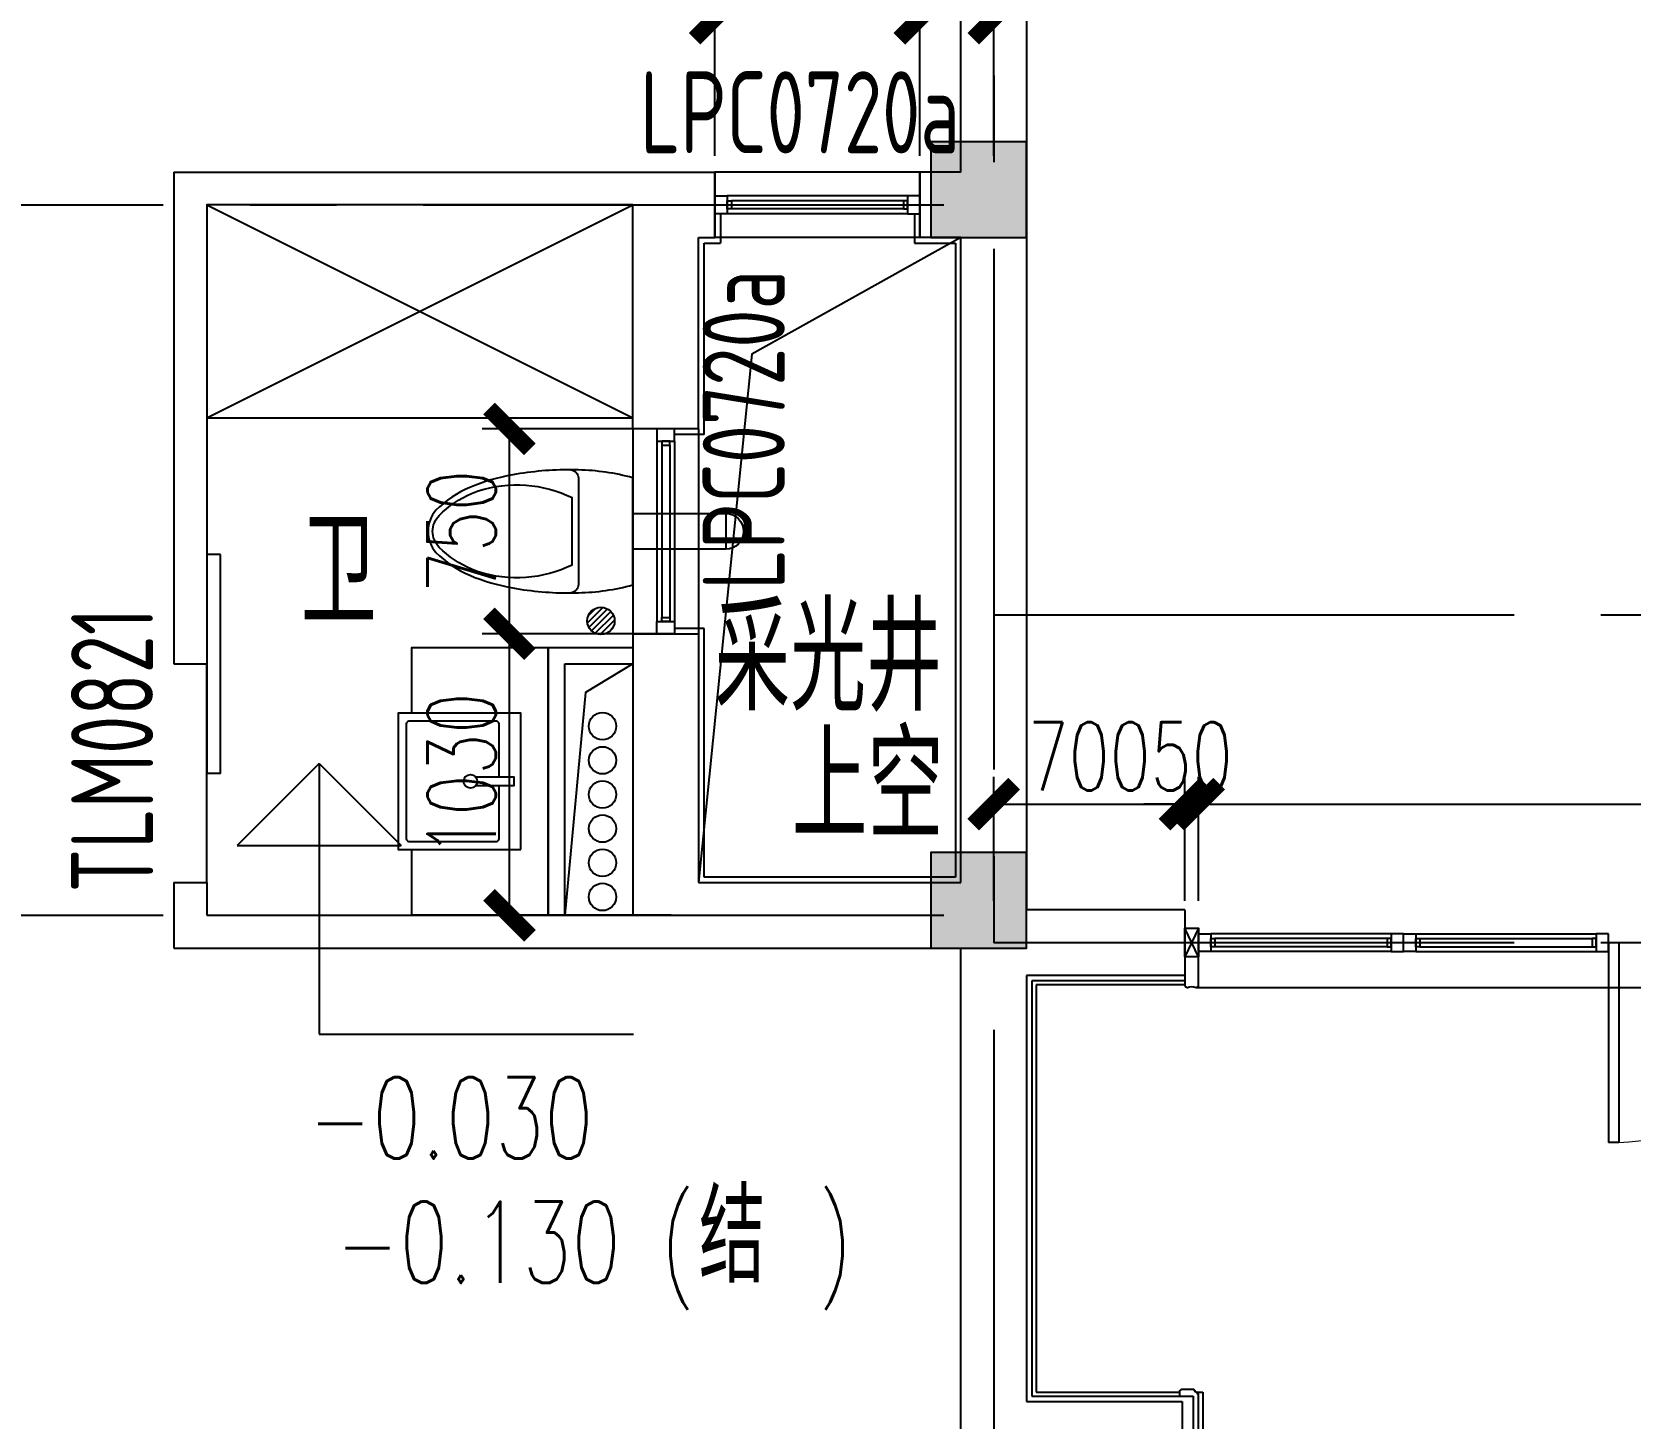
# Model space of a CAD drawing. Extents: x 296441 to 853063, y 459050 to 1117990.
# Drawn here: x 616579 to 622427, y 727573 to 732645 of the extents above; entities that cross this region are included whole.
import ezdxf

# ---------------------------------------------------------------- set-up
doc = ezdxf.new("R2010")
doc.units = 0
doc.header["$LTSCALE"] = 1000
doc.linetypes.add('14-GRID$0$CENTER2', pattern=[28.575, 19.05, -3.175, 3.175, -3.175])
for name, color, linetype in [('0-COL', 50, 'Continuous'), ('0-COL-H1', 170, 'Continuous'), ('14-GRID$0$G-GRID', 9, '14-GRID$0$CENTER2'), ('A-FL01$0$G-FL01$0$A-OVLK', 140, 'Continuous'), ('A-FL01$0$G-FL01$0$A-SECT-WIND', 155, 'Continuous'), ('A-FL01$0$G-FL01$0$A-SECT-WOOD', 17, 'Continuous'), ('A-FL01$0$水条件', 2, 'Continuous'), ('D-TEXT-FL01-mi$0$A-WIND-IDEN', 33, 'Continuous'), ('DIM_ELEV', 3, 'Continuous'), ('DZ-TEXT-FL01$0$A-ROOM-IDEN', 4, 'Continuous'), ('E2-E3-FL01$0$E1-FL01$0$A-DOOR', 4, 'Continuous'), ('E2-E3-FL01$0$E1-FL01$0$A-FLOR', 23, 'Continuous'), ('E2-E3-FL01$0$E1-FL01$0$A-OVLK', 140, 'Continuous'), ('E2-E3-FL01$0$E1-FL01$0$A-SECT-WIND', 155, 'Continuous'), ('E2-E3-FL01$0$E1-FL01$0$A-SECT-WOOD', 17, 'Continuous'), ('E2-E3-FL01$0$E1-FL01$0$A-WALL', 1, 'Continuous'), ('E2-E3-FL01$0$E1-FL01$0$A-WALL-FNSH', 6, 'Continuous'), ('E2-E3-FL01$0$E1-FL01$0$G-XREF', 2, 'Continuous'), ('E2-E3-FL01$0$menchuangtao1$0$A-DETL-STONE', 42, 'Continuous'), ('E2-E3-FL01$0$menchuangtao1$0$A-WALL', 1, 'Continuous'), ('E2-E3-FL01$0$menchuangtao1$0$A_CUR_FRAME', 112, 'Continuous'), ('E2-E3-FL01$0$menchuangtao2$0$A-DETL-STONE', 42, 'Continuous'), ('E2-E3-FL01$0$menchuangtao2$0$A-WALL', 1, 'Continuous'), ('G-BS01-6$0$G-FL01$0$A-DOOR', 4, 'Continuous'), ('G-FL01$0$A-DOOR', 4, 'Continuous'), ('G-FL01$0$A-FIXT', 162, 'Continuous'), ('G-FL01$0$A-FLOR', 23, 'Continuous'), ('G-FL01$0$A-HOLE', 211, 'Continuous'), ('G-FL01$0$A-WALL', 1, 'Continuous'), ('menchuangtao1$0$A-WALL', 1, 'Continuous'), ('PUB_TEXT', 7, 'Continuous'), ('WALL', 242, 'Continuous'), ('ZT1_Dim---标注---PM、LM、DY、JD', 252, 'Continuous'), ('粉刷线', 6, 'Continuous')]:
    doc.layers.add(name, color=color, linetype=linetype)
doc.styles.add('_TCH_DIM', font='SIMPLEX', dxfattribs={"bigfont": 'GBCBIG'})
doc.styles.get("Standard").update_dxf_attribs({"font": 'gbenor.shx', "bigfont": 'gbcbig.shx'})
doc.styles.add('ZT-DIMSTYLE', font='ROMANS.shx', dxfattribs={"width": 0.7, "bigfont": 'CHINESE.shx'})
doc.dimstyles.new('ZT-DIM100', dxfattribs={"dimscale": 100, "dimtxt": 2.5, "dimasz": 1.5, "dimexe": 1, "dimexo": 1, "dimgap": 0.5, "dimtad": 1, "dimdec": 0, "dimdsep": 46, "dimtxsty": 'ZT-DIMSTYLE', "dimblk": 'ARCHTICK', "dimcen": 2.5, "dimclrd": 175, "dimclre": 175, "dimclrt": 7, "dimazin": 2, "dimtfac": 1, "dimtix": 1, "dimtmove": 2, "dimatfit": 3, "dimfxl": 0, "dimarcsym": 0})

# ---------------------------------------------------------------- blocks, each defined once
blk = doc.blocks.new('E2-E3-FL01$0$E1-FL01$0$B-PLAN-FL01$0$$DorLib2D$00000002')
for p, q in [((-0.5, 0), (-0.5, 0.4875)), ((-0.475, 0.4875), (-0.5, 0.4875)), ((-0.475, 0), (-0.475, 0.4875)), ((0.475, 0), (0.475, 0.4875)), ((0.475, 0.4875), (0.5, 0.4875)), ((0.5, 0), (0.5, 0.4875)), ((-0.5, 0), (-0.475, 0)), ((0.5, 0), (0.475, 0))]:
    blk.add_line(p, q)
at = {"lineweight": 13}
for centre, start, end in [((-0.4875, 0), 0, 88.5307), ((0.4875, 0), 91.4693, 180)]:
    blk.add_arc(centre, 0.4875, start, end, dxfattribs=at)
blk = doc.blocks.new('E2-E3-FL01$0$menchuangtao2')
at = {"layer": 'E2-E3-FL01$0$menchuangtao2$0$A-DETL-STONE'}
blk.add_lwpolyline([(40, 140), (40, -140), (40, -140), (-10, -140), (-10, -159), (-4, -165), (42, -165), (45, -162), (45, -159), (48, -159), (48, -156, 0.414214), (57, -147), (60, -147), (60, -147), (60, 147), (57, 147, 0.414214), (48, 156), (48, 159), (45, 159), (45, 162), (42, 165), (-4, 165), (-10, 159), (-10, 140)], format="xyb", close=True, dxfattribs=at)
at = {"layer": 'E2-E3-FL01$0$menchuangtao2$0$A-WALL'}
blk.add_line((0, 120), (0, -120), dxfattribs=at)
blk.add_line((0, 120), (0, -120), dxfattribs=at)
blk = doc.blocks.new('E2-E3-FL01$0$menchuangtao1')
at = {"layer": 'E2-E3-FL01$0$menchuangtao1$0$A-DETL-STONE'}
blk.add_lwpolyline([(-10, -52.5), (-10, -159.2, -0.471625), (-15, -162.1, -0.528396), (-19.5, -164.7, 0.241692), (-50.5, -164.7, -0.528396), (-55, -162.1, -0.471625), (-60, -159.2), (-60, -52.5)], format="xyb", close=True, dxfattribs=at)
at = {"layer": 'E2-E3-FL01$0$menchuangtao1$0$A-WALL'}
for p, q in [((-10, 120), (-10, -120)), ((-10, 120), (10, 120)), ((-10, -120), (10, -120))]:
    blk.add_line(p, q, dxfattribs=at)
at = {"layer": 'E2-E3-FL01$0$menchuangtao1$0$A_CUR_FRAME'}
for p, q in [((-60, -52.5), (-10, 52.5)), ((-60, 52.5), (-10, -52.5))]:
    blk.add_line(p, q, dxfattribs=at)
blk.add_lwpolyline([(-10, -52.5), (-10, 52.5), (-60, 52.5), (-60, -52.5)], close=True, dxfattribs=at)
blk = doc.blocks.new('E2-E3-FL01$0$E1-FL01$0$750----DDDD')
at = {"layer": 'E2-E3-FL01$0$E1-FL01$0$A-SECT-WIND'}
for p, q in [((45, 32.5), (705, 32.5)), ((60, 15), (690, 15)), ((45, -32.5), (705, -32.5)), ((60, -15), (690, -15))]:
    blk.add_line(p, q, dxfattribs=at)
at = {"layer": 'E2-E3-FL01$0$E1-FL01$0$A-SECT-WOOD'}
for points in [[(0, 32.5), (45, 32.5), (45, -32.5), (0, -32.5)], [(60, 15), (60, -15), (45, -15), (45, 15)], [(690, 15), (690, -15), (705, -15), (705, 15)], [(750, 32.5), (705, 32.5), (705, -32.5), (750, -32.5)]]:
    blk.add_lwpolyline(points, close=True, dxfattribs=at)
blk = doc.blocks.new('9.6N一层')
at = {"layer": 'E2-E3-FL01$0$E1-FL01$0$A-FLOR'}
blk.add_line((700640.5, 207858.4), (696122.5, 207858.4), dxfattribs=at)
at = {"layer": 'E2-E3-FL01$0$E1-FL01$0$A-OVLK'}
for p, q in [((695536.5, 207868.4), (695536.5, 206378.4)), ((696081.5, 207868.4), (695536.5, 207868.4)), ((695536.5, 206378.4), (696061.5, 206378.4)), ((696123.6, 206378.4), (696146.5, 206378.4)), ((696146.5, 206378.4), (696146.5, 206068.4))]:
    blk.add_line(p, q, dxfattribs=at)
at = {"layer": 'E2-E3-FL01$0$E1-FL01$0$A-WALL'}
for p, q in [((695501.5, 212403.4), (695501.5, 208143.4)), ((696071.5, 208143.4), (695501.5, 208143.4)), ((695501.5, 207903.4), (695501.5, 206343.4)), ((696071.5, 207903.4), (695501.5, 207903.4)), ((695501.5, 206343.4), (696071.5, 206343.4))]:
    blk.add_line(p, q, dxfattribs=at)
at = {"layer": 'E2-E3-FL01$0$E1-FL01$0$A-WALL-FNSH'}
for p, q in [((695521.5, 207883.4), (695521.5, 206363.4)), ((696081.5, 207883.4), (695521.5, 207883.4)), ((695521.5, 206363.4), (696071.5, 206363.4))]:
    blk.add_line(p, q, dxfattribs=at)
at = {"extrusion": (0, 0, -1), "zscale": -1}
blk.add_blockref('E2-E3-FL01$0$E1-FL01$0$750----DDDD', (-696881.5, 208023.4), dxfattribs=at)
blk.add_blockref('E2-E3-FL01$0$E1-FL01$0$750----DDDD', (696881.5, 208023.4))
at = {"layer": 'E2-E3-FL01$0$E1-FL01$0$A-DOOR', "xscale": 1500, "yscale": 1500, "zscale": 1500, "rotation": 180}
blk.add_blockref('E2-E3-FL01$0$E1-FL01$0$B-PLAN-FL01$0$$DorLib2D$00000002', (698381.5, 208023.4), dxfattribs=at)
at = {"layer": 'E2-E3-FL01$0$E1-FL01$0$G-XREF', "extrusion": (0, 0, -1), "zscale": -1}
blk.add_blockref('E2-E3-FL01$0$menchuangtao1', (-696071.5, 208023.4), dxfattribs=at)
at = {"layer": 'E2-E3-FL01$0$E1-FL01$0$G-XREF'}
blk.add_blockref('E2-E3-FL01$0$menchuangtao2', (696071.5, 206223.4), dxfattribs=at)
blk = doc.blocks.new('cgc')
at = {"layer": 'A-FL01$0$G-FL01$0$A-OVLK', "extrusion": (2.78234e-21, 2.27195e-05, 1)}
for p, q in [((221442.7, 260767.6), (220692.7, 260767.6)), ((221442.7, 260527.6), (220692.7, 260527.6))]:
    blk.add_line(p, q, dxfattribs=at)
at = {"layer": 'A-FL01$0$G-FL01$0$A-SECT-WIND', "extrusion": (2.78234e-21, 2.27195e-05, 1)}
for p, q in [((221397.7, 260680.1), (220737.7, 260680.1)), ((221397.7, 260615.1), (220737.7, 260615.1)), ((221382.7, 260662.6), (220752.7, 260662.6)), ((221382.7, 260632.6), (220752.7, 260632.6))]:
    blk.add_line(p, q, dxfattribs=at)
at = {"layer": 'A-FL01$0$G-FL01$0$A-SECT-WOOD', "extrusion": (2.78234e-21, 2.27195e-05, 1), "elevation": 3.9}
for points in [[(220692.7, 260680.1), (220737.7, 260680.1), (220737.7, 260615.1), (220692.7, 260615.1)], [(221442.7, 260680.1), (221397.7, 260680.1), (221397.7, 260615.1), (221442.7, 260615.1)], [(220752.7, 260662.6), (220752.7, 260632.6), (220737.7, 260632.6), (220737.7, 260662.6)], [(221382.7, 260662.6), (221382.7, 260632.6), (221397.7, 260632.6), (221397.7, 260662.6)]]:
    blk.add_lwpolyline(points, close=True, dxfattribs=at)
blk = doc.blocks.new('G-FL01$0$马桶')
for p, q in [((-195.1, 0), (0, 0)), ((0, 22.4), (-123.6, 22.4)), ((123.6, 22.4), (0, 22.4)), ((0, 0), (195.1, 0))]:
    blk.add_line(p, q)
for points in [[(-206.6, 240.3, -0.056336), (-160.7, 397.4, -0.098945), (-76.9, 521.4, -0.179849), (0, 550, -0.179849), (76.9, 521.4, -0.098945), (160.7, 397.4, -0.056336), (206.6, 240.3)], [(-225.4, 0, -0.008053), (-225.6, 27.1, -0.043026), (-207.2, 240.3)], [(207.2, 240.3, -0.043026), (225.6, 27.1, -0.008053), (225.4, 0)], [(224.8, 0, -0.06015), (195.9, -200), (-195.9, -200, -0.06015), (-224.8, 0)]]:
    blk.add_lwpolyline(points, format="xyb")
for centre, radius, start, end in [((0.6, 449.1), 84.2, 90.40863, 134.6448), ((-0.6, 449.1), 84.2, 45.3552, 89.59137), ((197.5, 249.7), 364.4, 134.6448, 157.24773), ((-197.5, 249.7), 364.4, 22.75227, 45.3552), ((297.6, 225.4), 467.5, 162.40937, 205.73006), ((517.1, 115.7), 711, 157.24773, 159.32666), ((-297.6, 225.4), 467.5, 334.26994, 17.59063), ((-517.1, 115.7), 711, 20.67334, 22.75227), ((-195.1, 30), 30, 185.46919, 270), ((195.1, 30), 30, 270, 354.53081)]:
    blk.add_arc(centre, radius, start, end)
blk = doc.blocks.new('G-FL01$0$洗脸盆')
blk.add_lwpolyline([(0, -250), (0, 250), (-450, 250), (-450, -250)], close=True)
blk.add_lwpolyline([(-80, 15.3), (-80, 210, 0.414214), (-90, 220), (-410, 220, 0.414214), (-420, 210), (-420, -210, 0.414214), (-410, -220), (-90, -220, 0.414214), (-80, -210), (-80, -15.3)], format="xyb")
blk.add_lwpolyline([(-165.3, -15.3), (-25, -15.3), (-25, 15.3), (-165.3, 15.3)])
blk.add_circle((-185, 0), 25)
blk = doc.blocks.new('tp')
at = {"layer": 'G-FL01$0$A-FIXT'}
blk.add_lwpolyline([(-251838.8, -97866.9), (-251838.8, -97626.9), (-251338.8, -97626.9), (-251338.8, -98606.9), (-251838.8, -98606.9), (-251838.8, -98366.9)], dxfattribs=at)
at = {"layer": 'G-FL01$0$A-FIXT', "extrusion": (8.34702e-21, 4.5439e-05, 1)}
blk.add_blockref('G-FL01$0$洗脸盆', (-251438.8, -98116.9), dxfattribs=at)
blk = doc.blocks.new('sg2')
at = {"layer": 'A-FL01$0$水条件'}
for points in [[(-251217.3, -97626.9), (-250907.3, -97626.9), (-250907.3, -98606.9), (-251217.3, -98606.9)], [(-251157.3, -97686.9), (-250907.3, -97686.9), (-250907.3, -98606.9), (-251157.3, -98606.9)]]:
    blk.add_lwpolyline(points, close=True, dxfattribs=at)
blk.add_lwpolyline([(-250907.3, -97686.9), (-251080.9, -97792.1), (-251157.3, -98606.9)], dxfattribs=at)
for centre in [(-251018.9, -97915), (-251018.9, -98040), (-251018.9, -98165), (-251018.9, -98290), (-251018.9, -98415), (-251018.9, -98540)]:
    blk.add_circle(centre, 50, dxfattribs=at)
blk = doc.blocks.new('ly')
at = {"layer": 'G-FL01$0$A-FIXT'}
for p, q in [((-252467.3, -96786.9), (-250907.3, -96006.9)), ((-252467.3, -96006.9), (-250907.3, -96786.9))]:
    blk.add_line(p, q, dxfattribs=at)
blk.add_lwpolyline([(-252467.3, -96786.9), (-250907.3, -96786.9), (-250907.3, -96006.9), (-252467.3, -96006.9)], close=True, dxfattribs=at)
blk = doc.blocks.new('fm')
at = {"color": 212}
blk.add_lwpolyline([(57016.7, 728305.9), (57146.7, 728305.9), (57146.7, 728645.9), (57016.7, 728645.9)], close=True, dxfattribs=at)
blk.add_arc((57081.7, 728645.9), 65, 0, 180, dxfattribs=at)
blk = doc.blocks.new('DL')
at = {"layer": 'G-BS01-6$0$G-FL01$0$A-DOOR'}
h = blk.add_hatch(dxfattribs=at)
h.set_pattern_fill('ANSI31', color=256, scale=10)
h.set_pattern_definition([(45, (0, 0), (-11.22532015, 11.22532015), [])])
h.paths.add_polyline_path([(263089.8, 6700.3, 1), (263189.8, 6700.3, 1)])
blk.add_circle((263139.8, 6700.3), 50, dxfattribs=at)
blk = doc.blocks.new('_ArchTick')
at = {"color": 0, "linetype": 'ByBlock', "const_width": 0.4}
blk.add_lwpolyline([(-0.5, -0.5), (0.5, 0.5)], dxfattribs=at)
blk = doc.blocks.new('*D906')
at = {"layer": 'Defpoints', "color": 0, "ltscale": 1000, "transparency": 16777216}
for p in [(625348.5, 729819.1), (620848.5, 729365.1), (625348.5, 729365.1)]:
    blk.add_point(p, dxfattribs=at)
at = {"layer": 'ZT1_Dim---标注---PM、LM、DY、JD', "color": 175, "linetype": 'ByBlock', "lineweight": -2, "ltscale": 1000, "transparency": 16777216}
for p, q in [((620848.5, 729465.1), (620848.5, 729919.1)), ((625348.5, 729465.1), (625348.5, 729919.1)), ((620848.5, 729819.1), (625348.5, 729819.1))]:
    blk.add_line(p, q, dxfattribs=at)
at = {"layer": 'ZT1_Dim---标注---PM、LM、DY、JD', "color": 175, "lineweight": -2, "ltscale": 1000, "transparency": 16777216, "xscale": 150, "yscale": 150, "zscale": 150, "rotation": 180}
blk.add_blockref('_ArchTick', (620848.5, 729819.1), dxfattribs=at)
at = {"layer": 'ZT1_Dim---标注---PM、LM、DY、JD', "color": 175, "lineweight": -2, "ltscale": 1000, "transparency": 16777216, "xscale": 150, "yscale": 150, "zscale": 150}
blk.add_blockref('_ArchTick', (625348.5, 729819.1), dxfattribs=at)
at = {"layer": 'ZT1_Dim---标注---PM、LM、DY、JD', "color": 7, "ltscale": 1000, "transparency": 16777216, "insert": (623098.5, 729994.1), "char_height": 250, "attachment_point": 5, "style": 'ZT-DIMSTYLE'}
blk.add_mtext('4500', dxfattribs=at)
blk = doc.blocks.new('*D907')
at = {"layer": 'Defpoints', "color": 0, "ltscale": 1000, "transparency": 16777216}
for p in [(620848.5, 729819.1), (620798.5, 729365.1), (620848.5, 729365.1)]:
    blk.add_point(p, dxfattribs=at)
at = {"layer": 'ZT1_Dim---标注---PM、LM、DY、JD', "color": 175, "linetype": 'ByBlock', "lineweight": -2, "ltscale": 1000, "transparency": 16777216}
for p, q in [((620798.5, 729465.1), (620798.5, 729919.1)), ((620848.5, 729465.1), (620848.5, 729919.1)), ((620798.5, 729819.1), (620648.5, 729819.1)), ((620798.5, 729819.1), (620848.5, 729819.1)), ((620848.5, 729819.1), (620998.5, 729819.1))]:
    blk.add_line(p, q, dxfattribs=at)
at = {"layer": 'ZT1_Dim---标注---PM、LM、DY、JD', "color": 175, "lineweight": -2, "ltscale": 1000, "transparency": 16777216, "xscale": 150, "yscale": 150, "zscale": 150}
blk.add_blockref('_ArchTick', (620798.5, 729819.1), dxfattribs=at)
at = {"layer": 'ZT1_Dim---标注---PM、LM、DY、JD', "color": 175, "lineweight": -2, "ltscale": 1000, "transparency": 16777216, "xscale": 150, "yscale": 150, "zscale": 150, "rotation": 180}
blk.add_blockref('_ArchTick', (620848.5, 729819.1), dxfattribs=at)
at = {"layer": 'ZT1_Dim---标注---PM、LM、DY、JD', "color": 7, "ltscale": 1000, "transparency": 16777216, "insert": (620823.5, 729994.1), "char_height": 250, "attachment_point": 5, "style": 'ZT-DIMSTYLE'}
blk.add_mtext('50', dxfattribs=at)
blk = doc.blocks.new('*D908')
at = {"layer": 'Defpoints', "color": 0, "ltscale": 1000, "transparency": 16777216}
for p in [(620798.5, 729819.1), (620098.5, 729365.1), (620798.5, 729365.1)]:
    blk.add_point(p, dxfattribs=at)
at = {"layer": 'ZT1_Dim---标注---PM、LM、DY、JD', "color": 175, "linetype": 'ByBlock', "lineweight": -2, "ltscale": 1000, "transparency": 16777216}
for p, q in [((620098.5, 729465.1), (620098.5, 729919.1)), ((620798.5, 729465.1), (620798.5, 729919.1)), ((620098.5, 729819.1), (620798.5, 729819.1))]:
    blk.add_line(p, q, dxfattribs=at)
at = {"layer": 'ZT1_Dim---标注---PM、LM、DY、JD', "color": 175, "lineweight": -2, "ltscale": 1000, "transparency": 16777216, "xscale": 150, "yscale": 150, "zscale": 150, "rotation": 180}
blk.add_blockref('_ArchTick', (620098.5, 729819.1), dxfattribs=at)
at = {"layer": 'ZT1_Dim---标注---PM、LM、DY、JD', "color": 175, "lineweight": -2, "ltscale": 1000, "transparency": 16777216, "xscale": 150, "yscale": 150, "zscale": 150}
blk.add_blockref('_ArchTick', (620798.5, 729819.1), dxfattribs=at)
at = {"layer": 'ZT1_Dim---标注---PM、LM、DY、JD', "color": 7, "ltscale": 1000, "transparency": 16777216, "insert": (620448.5, 729994.1), "char_height": 250, "attachment_point": 5, "style": 'ZT-DIMSTYLE'}
blk.add_mtext('700', dxfattribs=at)
blk = doc.blocks.new('*D1794')
at = {"layer": 'Defpoints', "color": 0, "ltscale": 1000, "transparency": 16777216}
for p in [(620098.5, 732695.1), (619828.5, 732092.3, -15.4), (620098.5, 732092.3)]:
    blk.add_point(p, dxfattribs=at)
at = {"layer": 'ZT1_Dim---标注---PM、LM、DY、JD', "color": 175, "linetype": 'ByBlock', "lineweight": -2, "ltscale": 1000, "transparency": 16777216}
for p, q in [((619828.5, 732192.3), (619828.5, 732795.1)), ((620098.5, 732192.3), (620098.5, 732795.1)), ((619828.5, 732695.1), (619678.5, 732695.1)), ((619828.5, 732695.1), (620098.5, 732695.1)), ((620098.5, 732695.1), (620248.5, 732695.1))]:
    blk.add_line(p, q, dxfattribs=at)
at = {"layer": 'ZT1_Dim---标注---PM、LM、DY、JD', "color": 175, "lineweight": -2, "ltscale": 1000, "transparency": 16777216, "xscale": 150, "yscale": 150, "zscale": 150}
blk.add_blockref('_ArchTick', (619828.5, 732695.1), dxfattribs=at)
at = {"layer": 'ZT1_Dim---标注---PM、LM、DY、JD', "color": 175, "lineweight": -2, "ltscale": 1000, "transparency": 16777216, "xscale": 150, "yscale": 150, "zscale": 150, "rotation": 180}
blk.add_blockref('_ArchTick', (620098.5, 732695.1), dxfattribs=at)
at = {"layer": 'ZT1_Dim---标注---PM、LM、DY、JD', "color": 7, "ltscale": 1000, "transparency": 16777216, "insert": (619963.5, 732870.1), "char_height": 250, "attachment_point": 5, "style": 'ZT-DIMSTYLE'}
blk.add_mtext('270', dxfattribs=at)
blk = doc.blocks.new('*D1795')
at = {"layer": 'Defpoints', "color": 0, "ltscale": 1000, "transparency": 16777216}
for p in [(619828.5, 732695.1), (619078.5, 732092.3, -15.4), (619828.5, 732092.3, -15.4)]:
    blk.add_point(p, dxfattribs=at)
at = {"layer": 'ZT1_Dim---标注---PM、LM、DY、JD', "color": 175, "linetype": 'ByBlock', "lineweight": -2, "ltscale": 1000, "transparency": 16777216}
for p, q in [((619078.5, 732192.3), (619078.5, 732795.1)), ((619828.5, 732192.3), (619828.5, 732795.1)), ((619078.5, 732695.1), (619828.5, 732695.1))]:
    blk.add_line(p, q, dxfattribs=at)
at = {"layer": 'ZT1_Dim---标注---PM、LM、DY、JD', "color": 175, "lineweight": -2, "ltscale": 1000, "transparency": 16777216, "xscale": 150, "yscale": 150, "zscale": 150, "rotation": 180}
blk.add_blockref('_ArchTick', (619078.5, 732695.1), dxfattribs=at)
at = {"layer": 'ZT1_Dim---标注---PM、LM、DY、JD', "color": 175, "lineweight": -2, "ltscale": 1000, "transparency": 16777216, "xscale": 150, "yscale": 150, "zscale": 150}
blk.add_blockref('_ArchTick', (619828.5, 732695.1), dxfattribs=at)
at = {"layer": 'ZT1_Dim---标注---PM、LM、DY、JD', "color": 7, "ltscale": 1000, "transparency": 16777216, "insert": (619453.5, 732870.1), "char_height": 250, "attachment_point": 5, "style": 'ZT-DIMSTYLE'}
blk.add_mtext('750', dxfattribs=at)
blk = doc.blocks.new('*D1796')
at = {"layer": 'Defpoints', "color": 0, "ltscale": 1000, "transparency": 16777216}
for p in [(618326.4, 731192.6), (619018.5, 731192.6, -15.4), (619018.5, 730442.6, -15.4)]:
    blk.add_point(p, dxfattribs=at)
at = {"layer": 'ZT1_Dim---标注---PM、LM、DY、JD', "color": 175, "linetype": 'ByBlock', "lineweight": -2, "ltscale": 1000, "transparency": 16777216}
for p, q in [((618918.5, 731192.6), (618226.4, 731192.6)), ((618326.4, 730442.6), (618326.4, 731192.6)), ((618918.5, 730442.6), (618226.4, 730442.6))]:
    blk.add_line(p, q, dxfattribs=at)
at = {"layer": 'ZT1_Dim---标注---PM、LM、DY、JD', "color": 175, "lineweight": -2, "ltscale": 1000, "transparency": 16777216, "xscale": 150, "yscale": 150, "zscale": 150}
for p, rotation in [((618326.4, 731192.6), 90), ((618326.4, 730442.6), 270)]:
    blk.add_blockref('_ArchTick', p, dxfattribs=dict(at, rotation=rotation))
at = {"layer": 'ZT1_Dim---标注---PM、LM、DY、JD', "color": 7, "ltscale": 1000, "transparency": 16777216, "insert": (618151.4, 730817.6), "char_height": 250, "attachment_point": 5, "rotation": 90, "style": 'ZT-DIMSTYLE'}
blk.add_mtext('750', dxfattribs=at)
blk = doc.blocks.new('*D1797')
at = {"layer": 'Defpoints', "color": 0, "ltscale": 1000, "transparency": 16777216}
for p in [(618326.4, 730442.6), (619018.5, 730442.6, -15.4), (619018.5, 729412.6)]:
    blk.add_point(p, dxfattribs=at)
at = {"layer": 'ZT1_Dim---标注---PM、LM、DY、JD', "color": 175, "linetype": 'ByBlock', "lineweight": -2, "ltscale": 1000, "transparency": 16777216}
for p, q in [((618918.5, 730442.6), (618226.4, 730442.6)), ((618326.4, 729412.6), (618326.4, 730442.6)), ((618918.5, 729412.6), (618226.4, 729412.6))]:
    blk.add_line(p, q, dxfattribs=at)
at = {"layer": 'ZT1_Dim---标注---PM、LM、DY、JD', "color": 175, "lineweight": -2, "ltscale": 1000, "transparency": 16777216, "xscale": 150, "yscale": 150, "zscale": 150}
for p, rotation in [((618326.4, 730442.6), 90), ((618326.4, 729412.6), 270)]:
    blk.add_blockref('_ArchTick', p, dxfattribs=dict(at, rotation=rotation))
at = {"layer": 'ZT1_Dim---标注---PM、LM、DY、JD', "color": 7, "ltscale": 1000, "transparency": 16777216, "insert": (618151.4, 729927.6), "char_height": 250, "attachment_point": 5, "rotation": 90, "style": 'ZT-DIMSTYLE'}
blk.add_mtext('1030', dxfattribs=at)
blk = doc.blocks.new('A$C38AD7E8D')
at = {"layer": '0-COL', "color": 6}
blk.add_lwpolyline([(11521.4, -7871.4), (11171.4, -7871.4), (11171.4, -8221.4), (11521.4, -8221.4)], close=True, dxfattribs=at)
at = {"layer": '0-COL', "color": 6, "elevation": -0.1}
blk.add_lwpolyline([(11521.4, -10471.4), (11171.4, -10471.4), (11171.4, -10821.4), (11521.4, -10821.4)], close=True, dxfattribs=at)
at = {"layer": '0-COL-H1', "color": 254}
for points in [[(11171.4, -8221.4), (11171.4, -7871.4), (11521.4, -8221.4), (11521.4, -7871.4)], [(11171.4, -10821.4, -0.1), (11171.4, -10471.4, -0.1), (11521.4, -10821.4, -0.1), (11521.4, -10471.4, -0.1)]]:
    blk.add_solid(points, dxfattribs=at)

msp = doc.modelspace()

# ---------------------------------------------------------------- linework, layer by layer
at = {"layer": '14-GRID$0$G-GRID', "color": 8, "ltscale": 0.1}
for p, q in [((620098.5, 748996.4), (620098.5, 716237.9)), ((595151, 732012.3), (620098.5, 732012.3)), ((620098.5, 730512.6), (674432.5, 730512.6)), ((595151, 729412.6), (620098.5, 729412.6)), ((620098.5, 729312.6), (674432.5, 729312.6))]:
    msp.add_line(p, q, dxfattribs=at)
at = {"layer": 'DIM_ELEV'}
for p, q in [((617629.8, 729967.5), (617329.8, 729667.5)), ((617629.8, 729967.5), (617929.8, 729667.5)), ((617629.8, 729967.5), (617629.8, 728977.2)), ((617329.8, 729667.5), (617929.8, 729667.5)), ((617629.8, 728977.2), (618779.8, 728977.2))]:
    msp.add_line(p, q, dxfattribs=at)
at = {"layer": 'G-FL01$0$A-DOOR', "elevation": -15.4}
msp.add_lwpolyline([(617268.5, 730732.6), (617218.5, 730732.6), (617218.5, 729932.6), (617268.5, 729932.6)], close=True, dxfattribs=at)
at = {"layer": 'G-FL01$0$A-FLOR', "extrusion": (8.34702e-21, 4.5439e-05, 1), "elevation": 32.8}
msp.add_lwpolyline([(617218.5, 729532.6), (617218.5, 730332.6)], dxfattribs=at)
at = {"layer": 'G-FL01$0$A-HOLE', "elevation": -15.4}
msp.add_lwpolyline([(619978.5, 731892.6), (619213.3, 731465.6), (619018.5, 729532.6)], dxfattribs=at)
at = {"layer": 'G-FL01$0$A-WALL'}
msp.add_line((619978.5, 725332.6), (619978.5, 729292.6), dxfattribs=at)
at = {"layer": 'menchuangtao1$0$A-WALL', "extrusion": (8.34702e-21, 4.5439e-05, 1)}
msp.add_line((619828.5, 732132.6, -15.4), (619828.5, 731892.6, -15.4), dxfattribs=at)
at = {"layer": 'WALL', "extrusion": (8.34702e-21, 4.5439e-05, 1)}
for p, q in [((619978.5, 732132.6, -15.4), (619978.5, 736392.6, -15.4)), ((617098.5, 732132.6, -15.4), (619078.5, 732132.6, -15.4)), ((617098.5, 732132.6, -15.4), (617098.5, 730332.6, -15.4)), ((619078.5, 731892.6, -15.4), (619078.5, 732132.6, -15.4)), ((619078.5, 732132.6, -15.4), (619078.5, 731892.6, -15.4)), ((619978.5, 732132.6, -15.4), (619828.5, 732132.6, -15.4)), ((619828.5, 731892.6, -15.4), (619828.5, 732132.6, -15.4)), ((617218.5, 732012.6, -15.4), (617218.5, 730332.6, -15.4)), ((618778.5, 732012.6, -15.4), (617218.5, 732012.6, -15.4)), ((618778.5, 731192.6, -15.4), (618778.5, 732012.6, -15.4)), ((619018.5, 731892.6, -15.4), (619078.5, 731892.6, -15.4)), ((619018.5, 731192.6, -15.4), (619018.5, 731892.6, -15.4)), ((619978.5, 731892.6, -15.4), (619828.5, 731892.6, -15.4)), ((619978.5, 729532.6, -15.4), (619978.5, 731892.6, -15.4)), ((619018.5, 731192.6, -15.4), (618778.5, 731192.6, -15.4)), ((618778.5, 730442.6, -15.4), (618778.5, 729412.6, -15.4)), ((618778.5, 730442.6, -15.4), (619018.5, 730442.6, -15.4)), ((619018.5, 730442.6, -15.4), (619018.5, 729532.6, -15.4)), ((617098.5, 730332.6, -15.4), (617218.5, 730332.6, -15.4)), ((617098.5, 729532.6, -15.4), (617098.5, 729292.6, -15.4)), ((617098.5, 729532.6, -15.4), (617218.5, 729532.6, -15.4)), ((617218.5, 729532.6, -15.4), (617218.5, 729412.6, -15.4)), ((619018.5, 729532.6, -15.4), (619978.5, 729532.6, -15.4)), ((617218.5, 729412.6, -15.4), (618778.5, 729412.6, -15.4)), ((617098.5, 729292.6, -15.4), (619978.5, 729292.6, -15.4)), ((619978.5, 725332.6, -15.4), (619978.5, 729292.6, -15.4))]:
    msp.add_line(p, q, dxfattribs=at)
at = {"layer": '粉刷线'}
for p, q in [((619098.5, 731980.1, -15.4), (619098.5, 731872.6, -15.4)), ((619808.5, 731980.1, -15.4), (619808.5, 731872.6, -15.4)), ((619038.5, 731172.6, -15.4), (619038.5, 731872.6, -15.4)), ((619038.5, 731872.6, -15.4), (619098.5, 731872.6, -15.4)), ((619808.5, 731872.6, -15.4), (619958.5, 731872.6, -15.4)), ((619958.5, 731872.6, -15.4), (619958.5, 729552.6, -15.4)), ((619038.5, 730462.6, -15.4), (618931, 730462.6, -15.4)), ((619038.5, 729552.6, -15.4), (619038.5, 730462.6, -15.4)), ((619958.5, 729552.6, -15.4), (619038.5, 729552.6, -15.4))]:
    msp.add_line(p, q, dxfattribs=at)
at = {"layer": '粉刷线', "extrusion": (8.34702e-21, 4.5439e-05, 1)}
msp.add_line((619038.5, 731172.6, -15.4), (618931, 731172.6, -15.4), dxfattribs=at)

# ---------------------------------------------------------------- block references
for name, p in [('9.6N一层', (-75283, 521289.2)), ('A$C38AD7E8D', (608697, 740114.1, -13.6)), ('cgc', (398385.8, 471365, -15.4)), ('ly', (869685.8, 828019.6, -15.4)), ('DL', (355521.5, 723789.4, -15.4)), ('tp', (869807.3, 828019.6, -15.4)), ('sg2', (869685.8, 828019.6, -15.4))]:
    msp.add_blockref(name, p)
at = {"rotation": 90}
msp.add_blockref('cgc', (879546.1, 509749.9, -15.4), dxfattribs=at)
at = {"xscale": -1, "rotation": 270}
msp.add_blockref('fm', (-109527.4, 673735.9, -15.4), dxfattribs=at)
at = {"layer": 'G-FL01$0$A-FIXT', "extrusion": (-1.96512e-19, -4.5439e-05, -1), "zscale": -1, "rotation": 270.0000013151861}
msp.add_blockref('G-FL01$0$马桶', (-618578.5, 730817.6, -6.6), dxfattribs=at)

# ---------------------------------------------------------------- texts
at = {"layer": 'D-TEXT-FL01-mi$0$A-WIND-IDEN', "color": 2, "width": 0.8}
msp.add_text('LPC0720a', height=300, dxfattribs=at).set_placement((618804.7, 732201.1))
msp.add_text('LPC0720a', height=300, rotation=90, dxfattribs=at).set_placement((619333.8, 730604.3))
at = {"layer": 'D-TEXT-FL01-mi$0$A-WIND-IDEN', "width": 0.8}
msp.add_text('TLM0821', height=300, rotation=90, dxfattribs=at).set_placement((617022.2, 729495.4))
at = {"layer": 'DZ-TEXT-FL01$0$A-ROOM-IDEN'}
for s, height, p in [('卫', 385.8, (617563, 730478.1)), ('采光井', 385.82, (619076.1, 730161.6)), ('上空', 385.82, (619359.4, 729692.8))]:
    msp.add_text(s, height=height, dxfattribs=at).set_placement(p)
at = {"layer": 'PUB_TEXT', "style": '_TCH_DIM', "width": 0.705882}
for s, p in [('-0.030', (617589.8, 728522.2)), ('(', (618879.8, 728067.2)), (')', (619455.5, 728067.2)), ('-0.130', (617689.8, 728067.2))]:
    msp.add_text(s, height=297.5, dxfattribs=at).set_placement(p)
at = {"layer": 'PUB_TEXT', "style": '_TCH_DIM'}
msp.add_text('结', height=337.6, dxfattribs=at).set_placement((619019.8, 728067.2))

# ---------------------------------------------------------------- dimensions: what is measured, and where the dimension line sits
at = {"layer": 'ZT1_Dim---标注---PM、LM、DY、JD', "ltscale": 1000}
for base, p1, p2, picture, middle in [((619828.5, 732695.1), (619078.5, 732092.3, -15.4), (619828.5, 732092.3, -15.4), '*D1795', (619453.5, 732870.1)), ((620098.5, 732695.1), (619828.5, 732092.3, -15.4), (620098.5, 732092.3), '*D1794', (619963.5, 732870.1)), ((620798.5, 729819.1), (620098.5, 729365.1), (620798.5, 729365.1), '*D908', (620448.5, 729994.1)), ((620848.5, 729819.1), (620798.5, 729365.1), (620848.5, 729365.1), '*D907', (620823.5, 729994.1)), ((625348.5, 729819.1), (620848.5, 729365.1), (625348.5, 729365.1), '*D906', (623098.5, 729994.1))]:
    dim = msp.add_linear_dim(base=base, p1=p1, p2=p2, dimstyle='ZT-DIM100', dxfattribs=at)
    dim.commit()
    dim.dimension.update_dxf_attribs({"geometry": picture, "text_midpoint": middle})
for base, p1, p2, picture, middle in [((618326.4, 731192.6), (619018.5, 730442.6, -15.4), (619018.5, 731192.6, -15.4), '*D1796', (618151.4, 730817.6)), ((618326.4, 730442.6), (619018.5, 729412.6), (619018.5, 730442.6, -15.4), '*D1797', (618151.4, 729927.6))]:
    dim = msp.add_linear_dim(base=base, p1=p1, p2=p2, angle=90, dimstyle='ZT-DIM100', dxfattribs=at)
    dim.commit()
    dim.dimension.update_dxf_attribs({"geometry": picture, "text_midpoint": middle})

doc.saveas('drawing.dxf')
